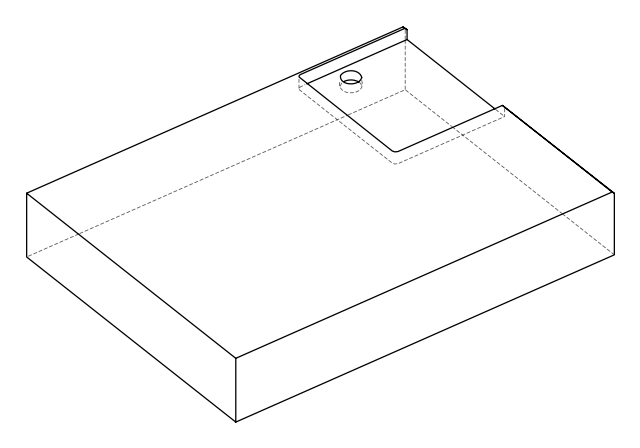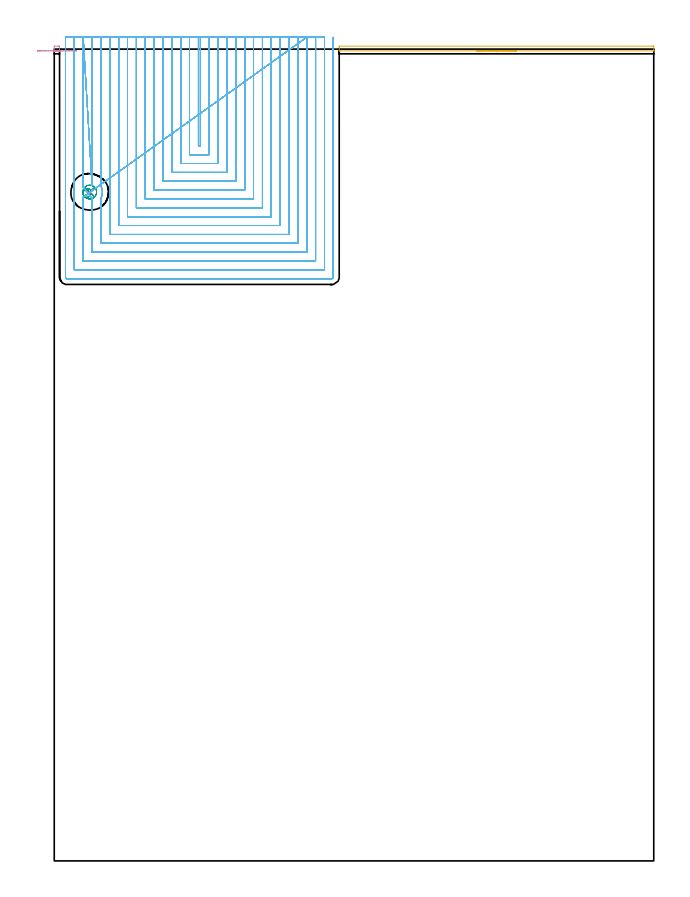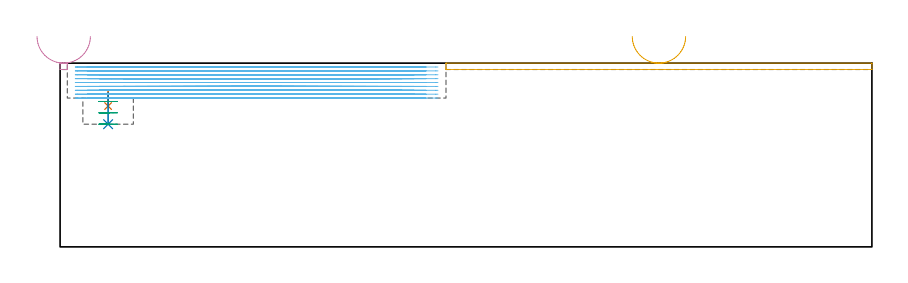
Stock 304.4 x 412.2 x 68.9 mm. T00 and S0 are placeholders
(PLAN: 6 operations, 4 tool changes, 111.7 min)
(1 SPOT_DRILL | STEP1POCKET | NXT0321_9005460120000 | 0.05 min | 1658 mm3)
(2 DRILL_BLIND_HOLE_INTO_CENTER | STEP1POCKET | NXT0301_128 | 0.05 min | 801 mm3)
(3 MILL_ROUGH_BLIND_HOLE_CONTOUR | STEP1POCKET | UGT0201_129 | Spiral | 0.43 min | 3958 mm3)
(4 AREA_MILL | FG_CHAMFER_SURFACE | UGT0205_001 | 0.17 min | 13 mm3)
(5 AREA_MILL_1 | FG_CHAMFER_SURFACE_1 | UGT0205_001 | 1.43 min | 464 mm3)
(6 MILL_SLOT | SLOT_PARTIAL_RECTANGULAR | UGT0201_124 | Follow Part, ap 1.5, ae 75% | 109.59 min | 218725 mm3)
(TOOL NXT0321_9005460120000 | NC Spot Drill, 142deg, 12mm, Carbide, Uncoated | D12 PA142 FL30 Z2)
(TOOL NXT0301_128 | Carbide Drill 12mm [861.1-1200-036A1-GP GC34] | D12 PA150 FL37.4 Z2)
(TOOL UGT0201_129 | Carbide End Mill 11.9 | D11.9 FL15 Z4)
(TOOL UGT0205_001 | Chamfer Mill 20 x 3 x 45 deg. | D20 FL50 Z2)
(TOOL UGT0201_124 | Carbide End Mill 6.0 | D6 FL15 Z4)
(OP 1 SPOT_DRILL)
G17 G21 G94 G90
T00 M6
G54
G17 G0 G90 X18. Y339.6 S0 M3
G43 Z78.9 H0
G94 G81 G98 Z52.8 F250. R58.8
G80
M5
M2
(OP 2 DRILL_BLIND_HOLE_INTO_CENTER)
G17 G21 G94 G90
T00 M6
G54
G17 G0 G90 X18. Y339.6 S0 M3
G43 Z78.9 H1
G94 G81 G98 Z46. F250. R57.8
G80
M5
M2
(OP 3 MILL_ROUGH_BLIND_HOLE_CONTOUR)
G17 G21 G94 G90
T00 M6
G54
G17 G0 G90 X18. Y339.6 S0 M3
G43 Z78.9 H0
Z54.533
G94 G3 X18.543 Y340.319 R0.565 F250.
X17.521 Y341.283 R1.372
X15.104 Y340.352 R2.339
X15.024 Y337.757 R2.349
X19.843 Y336.624 R3.5
X15.024 Y337.757 R-3.5
X17.433 Y337.191 R1.75
X18. Y339.6 R1.75
G0 Z50.267
G3 X18.543 Y340.319 R0.565
X17.521 Y341.283 R1.372
X15.104 Y340.352 R2.339
X15.024 Y337.757 R2.349
X19.843 Y336.624 R3.5
X15.024 Y337.757 R-3.5
X17.433 Y337.191 R1.75
X18. Y339.6 R1.75
G0 Z46.
G3 X18.543 Y340.319 R0.565
X17.521 Y341.283 R1.372
X15.104 Y340.352 R2.339
X15.024 Y337.757 R2.349
X19.843 Y336.624 R3.5
X15.024 Y337.757 R-3.5
X17.433 Y337.191 R1.75
X18. Y339.6 R1.75
G0 Z78.9
M5
M2
(OP 4 AREA_MILL)
G17 G21 G94 G90
T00 M6
G54
G17 G0 G90 X11.35 Y411.3 S1061 M3
G43 Z78.9 H0
G94 G1 X11.312 Z78.028 F250.
X11.198 Z77.163
X11.009 Z76.312
X10.747 Z75.48
X10.413 Z74.674
X10.01 Z73.9
X9.542 Z73.164
X9.01 Z72.472
X8.421 Z71.829
X7.778 Z71.24
X7.086 Z70.708
X6.35 Z70.24
X5.576 Z69.837
X4.77 Z69.503
X3.938 Z69.241
X3.086 Z69.052
X2.222 Z68.938
X1.35 Z68.9
X0.026
X0.01 Y411.305 Z68.893
X0. Y411.339 Z68.86
X0.001 Y413.692 Z66.507
X0.026 Y413.7 Z66.5
X2.233
X2.509 Y413.698 Z66.502
X2.674 Y413.695 Z66.505
X2.699 Y413.692 Z66.507
X2.7 Y411.627 Z68.571
X2.698 Y411.336 Z68.863
X2.69 Y411.305 Z68.893
X2.674 Y411.3 Z68.9
X1.35
X0.478 Z68.938
X-0.386 Z69.052
X-1.238 Z69.241
X-2.07 Z69.503
X-2.876 Z69.837
X-3.65 Z70.24
X-4.386 Z70.708
X-5.078 Z71.24
X-5.721 Z71.829
X-6.31 Z72.472
X-6.842 Z73.164
X-7.31 Z73.9
X-7.713 Z74.674
X-8.047 Z75.48
X-8.309 Z76.312
X-8.498 Z77.164
X-8.612 Z78.028
X-8.65 Z78.9
M5
M2
(OP 5 AREA_MILL_1)
G17 G21 G94 G90
T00 M6
G54
G17 G0 G90 X234.55 Y411.3 S1061 M3
G43 Z78.9 H0
G94 G1 X234.512 Z78.028 F250.
X234.398 Z77.163
X234.209 Z76.312
X233.947 Z75.48
X233.613 Z74.674
X233.21 Z73.9
X232.741 Z73.164
X232.21 Z72.472
X231.621 Z71.829
X230.978 Z71.239
X230.286 Z70.708
X229.55 Z70.24
X228.776 Z69.837
X227.97 Z69.503
X227.138 Z69.241
X226.286 Z69.052
X225.422 Z68.938
X224.55 Z68.9
X144.835
X144.71 Y411.303 Z68.888
X144.702 Y411.398 Z68.794
X144.7 Y411.499 Z68.7
Y412.843 Z67.356
Y413.373 Z66.823
Y413.637 Z66.56
X144.703 Y413.691 Z66.506
X144.835 Y413.7 Z66.5
X303.987
X304.265 Y413.697 Z66.503
X304.397 Y413.691 Z66.506
X304.4 Y413.637 Z66.56
Y411.499 Z68.7
X304.398 Y411.398 Z68.794
X304.39 Y411.303 Z68.888
X304.265 Y411.3 Z68.9
X224.55
X223.678 Z68.938
X222.813 Z69.052
X221.962 Z69.241
X221.13 Z69.503
X220.324 Z69.837
X219.55 Z70.24
X218.814 Z70.708
X218.122 Z71.239
X217.479 Z71.829
X216.89 Z72.472
X216.358 Z73.164
X215.89 Z73.9
X215.487 Z74.674
X215.153 Z75.48
X214.891 Z76.312
X214.702 Z77.163
X214.588 Z78.028
X214.55 Z78.9
M5
M2
(OP 6 MILL_SLOT)
G17 G21 G94 G90
T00 M6
G54
G17 G0 G90 X73.2 Y418.2 S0 M3
G43 Z78.9 H0
Z67.444
G94 G1 Y415.2 F250.
Y363.1 F500.
X74.2
Y415.2
Y418.2 F250.
X68.7
Y415.2
Y358.6 F500.
X78.7
Y415.2
Y418.2 F250.
X64.2
Y415.2
Y354.1 F500.
X83.2
Y415.2
Y418.2 F250.
X59.7
Y415.2
Y349.6 F500.
X87.7
Y415.2
Y418.2 F250.
X55.2
Y415.2
Y345.1 F500.
X92.2
Y415.2
Y418.2 F250.
X50.7
Y415.2
Y340.6 F500.
X96.7
Y415.2
Y418.2 F250.
X46.2
Y415.2
Y336.1 F500.
X101.2
Y415.2
Y418.2 F250.
X41.7
Y415.2
Y331.6 F500.
X105.7
Y415.2
Y418.2 F250.
X37.2
Y415.2
Y327.1 F500.
X110.2
Y415.2
Y418.2 F250.
X32.7
Y415.2
Y322.6 F500.
X114.7
Y415.2
Y418.2 F250.
X28.2
Y415.2
Y318.1 F500.
X119.2
Y415.2
Y418.2 F250.
X23.7
Y415.2
Y342.617 F500.
X23.857 Y342.269
X24.021 Y341.905
X24.216 Y341.361
X24.318 Y340.847
X24.335 Y340.746
X24.422 Y340.205
X24.458 Y339.712
X24.424 Y339.149
X24.36 Y338.518
X24.254 Y337.974
X23.82 Y336.805
X23.7 Y336.56
Y313.6
X123.7
Y415.2
Y418.2 F250.
X19.2
Y415.2
Y345.943 F500.
Y342.943 F250.
X14.7 Y418.2 F500.
Y415.2 F250.
Y345.152 F500.
Y342.152 F250.
X19.2 Y336.275 F500.
Y333.275 F250.
Y309.1 F500.
X128.2
Y415.2
Y418.2 F250.
X14.7 Y337.051 F500.
Y334.051 F250.
Y304.6 F500.
X132.7
Y415.2
Y418.2 F250.
X10.2
Y415.2
Y300.1 F500.
X137.2
Y415.2
Y418.2 F250.
X5.7
Y415.2
Y296.4 F500.
G3 X6.5 Y295.6 R0.8
G1 X140.9
G3 X141.7 Y296.4 R0.8
G1 Y415.2
Y418.2 F250.
G0 X73.2 Z65.989
G1 Y415.2
Y363.1 F500.
X74.2
Y415.2
Y418.2 F250.
X68.7
Y415.2
Y358.6 F500.
X78.7
Y415.2
Y418.2 F250.
X64.2
Y415.2
Y354.1 F500.
X83.2
Y415.2
Y418.2 F250.
X59.7
Y415.2
Y349.6 F500.
X87.7
Y415.2
Y418.2 F250.
X55.2
Y415.2
Y345.1 F500.
X92.2
Y415.2
Y418.2 F250.
X50.7
Y415.2
Y340.6 F500.
X96.7
Y415.2
Y418.2 F250.
X46.2
Y415.2
Y336.1 F500.
X101.2
Y415.2
Y418.2 F250.
X41.7
Y415.2
Y331.6 F500.
X105.7
Y415.2
Y418.2 F250.
X37.2
Y415.2
Y327.1 F500.
X110.2
Y415.2
Y418.2 F250.
X32.7
Y415.2
Y322.6 F500.
X114.7
Y415.2
Y418.2 F250.
X28.2
Y415.2
Y318.1 F500.
X119.2
Y415.2
Y418.2 F250.
X23.7
Y415.2
Y342.616 F500.
X24.021 Y341.905
X24.216 Y341.361
X24.318 Y340.847
X24.422 Y340.205
X24.458 Y339.712
X24.424 Y339.149
X24.36 Y338.518
X24.254 Y337.975
X24.064 Y337.438
X23.821 Y336.808
X23.7 Y336.561
Y313.6
X123.7
Y415.2
Y418.2 F250.
X19.2
Y415.2
Y345.943 F500.
Y342.943 F250.
X14.7 Y418.2 F500.
Y415.2 F250.
Y345.152 F500.
Y342.152 F250.
X19.2 Y336.275 F500.
Y333.275 F250.
Y309.1 F500.
X128.2
Y415.2
Y418.2 F250.
X14.7 Y337.051 F500.
Y334.051 F250.
Y304.6 F500.
X132.7
Y415.2
Y418.2 F250.
X10.2
Y415.2
Y300.1 F500.
X137.2
Y415.2
Y418.2 F250.
X5.7
Y415.2
Y296.4 F500.
G3 X6.5 Y295.6 R0.8
G1 X140.9
G3 X141.7 Y296.4 R0.8
G1 Y415.2
Y418.2 F250.
G0 X73.2 Z64.533
G1 Y415.2
Y363.1 F500.
X74.2
Y415.2
Y418.2 F250.
X68.7
Y415.2
Y358.6 F500.
X78.7
Y415.2
Y418.2 F250.
X64.2
Y415.2
Y354.1 F500.
X83.2
Y415.2
Y418.2 F250.
X59.7
Y415.2
Y349.6 F500.
X87.7
Y415.2
Y418.2 F250.
X55.2
Y415.2
Y345.1 F500.
X92.2
Y415.2
Y418.2 F250.
X50.7
Y415.2
Y340.6 F500.
X96.7
Y415.2
Y418.2 F250.
X46.2
Y415.2
Y336.1 F500.
X101.2
Y415.2
Y418.2 F250.
X41.7
Y415.2
Y331.6 F500.
X105.7
Y415.2
Y418.2 F250.
X37.2
Y415.2
Y327.1 F500.
X110.2
Y415.2
Y418.2 F250.
X32.7
Y415.2
Y322.6 F500.
X114.7
Y415.2
Y418.2 F250.
X28.2
Y415.2
Y318.1 F500.
X119.2
Y415.2
Y418.2 F250.
X23.7
Y415.2
Y342.616 F500.
X24.021 Y341.905
X24.216 Y341.361
X24.318 Y340.847
X24.422 Y340.205
X24.458 Y339.712
X24.424 Y339.149
X24.36 Y338.518
X24.254 Y337.975
X24.064 Y337.438
X23.821 Y336.808
X23.7 Y336.561
Y313.6
X123.7
Y415.2
Y418.2 F250.
X19.2
Y415.2
Y345.943 F500.
Y342.943 F250.
X14.7 Y418.2 F500.
Y415.2 F250.
Y345.152 F500.
Y342.152 F250.
X19.2 Y336.275 F500.
Y333.275 F250.
Y309.1 F500.
X128.2
Y415.2
Y418.2 F250.
X14.7 Y337.051 F500.
Y334.051 F250.
Y304.6 F500.
X132.7
Y415.2
Y418.2 F250.
X10.2
Y415.2
Y300.1 F500.
X137.2
Y415.2
Y418.2 F250.
X5.7
Y415.2
Y296.4 F500.
G3 X6.5 Y295.6 R0.8
G1 X140.9
G3 X141.7 Y296.4 R0.8
G1 Y415.2
Y418.2 F250.
G0 X73.2 Z63.078
G1 Y415.2
Y363.1 F500.
X74.2
Y415.2
Y418.2 F250.
X68.7
Y415.2
Y358.6 F500.
X78.7
Y415.2
Y418.2 F250.
X64.2
Y415.2
Y354.1 F500.
X83.2
Y415.2
Y418.2 F250.
X59.7
Y415.2
Y349.6 F500.
X87.7
Y415.2
Y418.2 F250.
X55.2
Y415.2
Y345.1 F500.
X92.2
Y415.2
Y418.2 F250.
X50.7
Y415.2
Y340.6 F500.
X96.7
Y415.2
Y418.2 F250.
X46.2
Y415.2
Y336.1 F500.
X101.2
Y415.2
Y418.2 F250.
X41.7
Y415.2
Y331.6 F500.
X105.7
Y415.2
Y418.2 F250.
X37.2
Y415.2
Y327.1 F500.
X110.2
Y415.2
Y418.2 F250.
X32.7
Y415.2
Y322.6 F500.
X114.7
Y415.2
Y418.2 F250.
X28.2
Y415.2
Y318.1 F500.
X119.2
Y415.2
Y418.2 F250.
X23.7
Y415.2
Y342.617 F500.
X24.021 Y341.905
X24.216 Y341.361
X24.318 Y340.847
X24.422 Y340.205
X24.458 Y339.712
X24.424 Y339.149
X24.36 Y338.518
X24.254 Y337.974
X24.076 Y337.469
X23.82 Y336.805
X23.7 Y336.56
Y313.6
X123.7
Y415.2
Y418.2 F250.
X19.2
Y415.2
Y345.943 F500.
Y342.943 F250.
X14.7 Y418.2 F500.
Y415.2 F250.
Y345.152 F500.
Y342.152 F250.
X19.2 Y336.275 F500.
Y333.275 F250.
Y309.1 F500.
X128.2
Y415.2
Y418.2 F250.
X14.7 Y337.051 F500.
Y334.051 F250.
Y304.6 F500.
X132.7
Y415.2
Y418.2 F250.
X10.2
Y415.2
Y300.1 F500.
X137.2
Y415.2
Y418.2 F250.
X5.7
Y415.2
Y296.4 F500.
G3 X6.5 Y295.6 R0.8
G1 X140.9
G3 X141.7 Y296.4 R0.8
G1 Y415.2
Y418.2 F250.
G0 X73.2 Z61.622
G1 Y415.2
Y363.1 F500.
X74.2
Y415.2
Y418.2 F250.
X68.7
Y415.2
Y358.6 F500.
X78.7
Y415.2
Y418.2 F250.
X64.2
Y415.2
Y354.1 F500.
X83.2
Y415.2
Y418.2 F250.
X59.7
Y415.2
Y349.6 F500.
X87.7
Y415.2
Y418.2 F250.
X55.2
Y415.2
Y345.1 F500.
X92.2
Y415.2
Y418.2 F250.
X50.7
Y415.2
Y340.6 F500.
X96.7
Y415.2
Y418.2 F250.
X46.2
Y415.2
Y336.1 F500.
X101.2
Y415.2
Y418.2 F250.
X41.7
Y415.2
Y331.6 F500.
X105.7
Y415.2
Y418.2 F250.
X37.2
Y415.2
Y327.1 F500.
X110.2
Y415.2
Y418.2 F250.
X32.7
Y415.2
Y322.6 F500.
X114.7
Y415.2
Y418.2 F250.
X28.2
Y415.2
Y318.1 F500.
X119.2
Y415.2
Y418.2 F250.
X23.7
Y415.2
Y342.617 F500.
X24.021 Y341.905
X24.216 Y341.361
X24.318 Y340.847
X24.422 Y340.205
X24.458 Y339.712
X24.424 Y339.149
X24.36 Y338.518
X24.254 Y337.974
X24.076 Y337.469
X23.82 Y336.805
X23.7 Y336.56
Y313.6
X123.7
Y415.2
Y418.2 F250.
X19.2
Y415.2
Y345.943 F500.
Y342.943 F250.
X14.7 Y418.2 F500.
Y415.2 F250.
Y345.152 F500.
Y342.152 F250.
X19.2 Y336.275 F500.
Y333.275 F250.
Y309.1 F500.
X128.2
Y415.2
Y418.2 F250.
X14.7 Y337.051 F500.
Y334.051 F250.
Y304.6 F500.
X132.7
Y415.2
Y418.2 F250.
X10.2
Y415.2
Y300.1 F500.
X137.2
Y415.2
Y418.2 F250.
X5.7
Y415.2
Y296.4 F500.
G3 X6.5 Y295.6 R0.8
G1 X140.9
G3 X141.7 Y296.4 R0.8
G1 Y415.2
Y418.2 F250.
G0 X73.2 Z60.167
G1 Y415.2
Y363.1 F500.
X74.2
Y415.2
Y418.2 F250.
X68.7
Y415.2
Y358.6 F500.
X78.7
Y415.2
Y418.2 F250.
X64.2
Y415.2
Y354.1 F500.
X83.2
Y415.2
Y418.2 F250.
X59.7
Y415.2
Y349.6 F500.
X87.7
Y415.2
Y418.2 F250.
X55.2
Y415.2
Y345.1 F500.
X92.2
Y415.2
Y418.2 F250.
X50.7
Y415.2
Y340.6 F500.
X96.7
Y415.2
Y418.2 F250.
X46.2
Y415.2
Y336.1 F500.
X101.2
Y415.2
Y418.2 F250.
X41.7
Y415.2
Y331.6 F500.
X105.7
Y415.2
Y418.2 F250.
X37.2
Y415.2
Y327.1 F500.
X110.2
Y415.2
Y418.2 F250.
X32.7
Y415.2
Y322.6 F500.
X114.7
Y415.2
Y418.2 F250.
X28.2
Y415.2
Y318.1 F500.
X119.2
Y415.2
Y418.2 F250.
X23.7
Y415.2
Y342.617 F500.
X24.021 Y341.905
X24.216 Y341.361
X24.318 Y340.847
X24.422 Y340.205
X24.458 Y339.712
X24.424 Y339.149
X24.36 Y338.518
X24.254 Y337.974
X24.076 Y337.469
X23.82 Y336.805
X23.7 Y336.56
Y313.6
X123.7
Y415.2
Y418.2 F250.
X19.2
Y415.2
Y345.943 F500.
Y342.943 F250.
X14.7 Y418.2 F500.
Y415.2 F250.
Y345.152 F500.
Y342.152 F250.
X19.2 Y336.275 F500.
Y333.275 F250.
Y309.1 F500.
X128.2
Y415.2
Y418.2 F250.
X14.7 Y337.051 F500.
Y334.051 F250.
Y304.6 F500.
X132.7
Y415.2
Y418.2 F250.
X10.2
Y415.2
Y300.1 F500.
X137.2
Y415.2
Y418.2 F250.
X5.7
Y415.2
Y296.4 F500.
G3 X6.5 Y295.6 R0.8
G1 X140.9
G3 X141.7 Y296.4 R0.8
G1 Y415.2
Y418.2 F250.
G0 X73.2 Z58.711
G1 Y415.2
Y363.1 F500.
X74.2
Y415.2
Y418.2 F250.
X68.7
Y415.2
Y358.6 F500.
X78.7
Y415.2
Y418.2 F250.
X64.2
Y415.2
Y354.1 F500.
X83.2
Y415.2
Y418.2 F250.
X59.7
Y415.2
Y349.6 F500.
X87.7
Y415.2
Y418.2 F250.
X55.2
Y415.2
Y345.1 F500.
X92.2
Y415.2
Y418.2 F250.
X50.7
Y415.2
Y340.6 F500.
X96.7
Y415.2
Y418.2 F250.
X46.2
Y415.2
Y336.1 F500.
X101.2
Y415.2
Y418.2 F250.
X41.7
Y415.2
Y331.6 F500.
X105.7
Y415.2
Y418.2 F250.
X37.2
Y415.2
Y327.1 F500.
X110.2
Y415.2
Y418.2 F250.
X32.7
Y415.2
Y322.6 F500.
X114.7
Y415.2
Y418.2 F250.
X28.2
Y415.2
Y318.1 F500.
X119.2
Y415.2
Y418.2 F250.
X23.7
Y415.2
Y342.617 F500.
X24.021 Y341.905
X24.216 Y341.361
X24.318 Y340.847
X24.422 Y340.205
X24.458 Y339.712
X24.424 Y339.149
X24.36 Y338.518
X24.254 Y337.974
X24.076 Y337.469
X23.82 Y336.805
X23.7 Y336.56
Y313.6
X123.7
Y415.2
Y418.2 F250.
X19.2
Y415.2
Y345.943 F500.
Y342.943 F250.
X14.7 Y418.2 F500.
Y415.2 F250.
Y345.152 F500.
Y342.152 F250.
X19.2 Y336.275 F500.
Y333.275 F250.
Y309.1 F500.
X128.2
Y415.2
Y418.2 F250.
X14.7 Y337.051 F500.
Y334.051 F250.
Y304.6 F500.
X132.7
Y415.2
Y418.2 F250.
X10.2
Y415.2
Y300.1 F500.
X137.2
Y415.2
Y418.2 F250.
X5.7
Y415.2
Y296.4 F500.
G3 X6.5 Y295.6 R0.8
G1 X140.9
G3 X141.7 Y296.4 R0.8
G1 Y415.2
Y418.2 F250.
G0 X73.2 Z57.256
G1 Y415.2
Y363.1 F500.
X74.2
Y415.2
Y418.2 F250.
X68.7
Y415.2
Y358.6 F500.
X78.7
Y415.2
Y418.2 F250.
X64.2
Y415.2
Y354.1 F500.
X83.2
Y415.2
Y418.2 F250.
X59.7
Y415.2
Y349.6 F500.
X87.7
Y415.2
Y418.2 F250.
X55.2
Y415.2
Y345.1 F500.
X92.2
Y415.2
Y418.2 F250.
X50.7
Y415.2
Y340.6 F500.
X96.7
Y415.2
Y418.2 F250.
X46.2
Y415.2
Y336.1 F500.
X101.2
Y415.2
Y418.2 F250.
X41.7
Y415.2
Y331.6 F500.
X105.7
Y415.2
Y418.2 F250.
X37.2
Y415.2
Y327.1 F500.
X110.2
Y415.2
Y418.2 F250.
X32.7
Y415.2
Y322.6 F500.
X114.7
Y415.2
Y418.2 F250.
X28.2
Y415.2
Y318.1 F500.
X119.2
Y415.2
Y418.2 F250.
X23.7
Y415.2
Y342.617 F500.
X24.021 Y341.905
X24.216 Y341.361
X24.318 Y340.847
X24.422 Y340.205
X24.458 Y339.712
X24.424 Y339.149
X24.36 Y338.518
X24.254 Y337.974
X24.076 Y337.469
X23.82 Y336.805
X23.7 Y336.56
Y313.6
X123.7
Y415.2
Y418.2 F250.
X19.2
Y415.2
Y345.943 F500.
Y342.943 F250.
X14.7 Y418.2 F500.
Y415.2 F250.
Y345.152 F500.
Y342.152 F250.
X19.2 Y336.275 F500.
Y333.275 F250.
Y309.1 F500.
X128.2
Y415.2
Y418.2 F250.
X14.7 Y337.051 F500.
Y334.051 F250.
Y304.6 F500.
X132.7
Y415.2
Y418.2 F250.
X10.2
Y415.2
Y300.1 F500.
X137.2
Y415.2
Y418.2 F250.
X5.7
Y415.2
Y296.4 F500.
G3 X6.5 Y295.6 R0.8
G1 X140.9
G3 X141.7 Y296.4 R0.8
G1 Y415.2
Y418.2 F250.
G0 X73.2 Z55.8
G1 Y415.2
Y363.1 F500.
X74.2
Y415.2
Y418.2 F250.
X68.7
Y415.2
Y358.6 F500.
X78.7
Y415.2
Y418.2 F250.
X64.2
Y415.2
Y354.1 F500.
X83.2
Y415.2
Y418.2 F250.
X59.7
Y415.2
Y349.6 F500.
X87.7
Y415.2
Y418.2 F250.
X55.2
Y415.2
Y345.1 F500.
X92.2
Y415.2
Y418.2 F250.
X50.7
Y415.2
Y340.6 F500.
X96.7
Y415.2
Y418.2 F250.
X46.2
Y415.2
Y336.1 F500.
X101.2
Y415.2
Y418.2 F250.
X41.7
Y415.2
Y331.6 F500.
X105.7
Y415.2
Y418.2 F250.
X37.2
Y415.2
Y327.1 F500.
X110.2
Y415.2
Y418.2 F250.
X32.7
Y415.2
Y322.6 F500.
X114.7
Y415.2
Y418.2 F250.
X28.2
Y415.2
Y318.1 F500.
X119.2
Y415.2
Y418.2 F250.
X23.7
Y415.2
Y342.617 F500.
X24.021 Y341.905
X24.216 Y341.361
X24.318 Y340.847
X24.422 Y340.205
X24.458 Y339.712
X24.424 Y339.149
X24.36 Y338.518
X24.254 Y337.974
X24.076 Y337.469
X23.82 Y336.805
X23.7 Y336.56
Y313.6
X123.7
Y415.2
Y418.2 F250.
X19.2
Y415.2
Y345.943 F500.
Y342.943 F250.
X14.7 Y418.2 F500.
Y415.2 F250.
Y345.152 F500.
Y342.152 F250.
X19.2 Y336.275 F500.
Y333.275 F250.
Y309.1 F500.
X128.2
Y415.2
Y418.2 F250.
X14.7 Y337.051 F500.
Y334.051 F250.
Y304.6 F500.
X132.7
Y415.2
Y418.2 F250.
X10.2
Y415.2
Y300.1 F500.
X137.2
Y415.2
Y418.2 F250.
X5.7
Y415.2
Y296.4 F500.
G3 X6.5 Y295.6 R0.8
G1 X140.9
G3 X141.7 Y296.4 R0.8
G1 Y415.2
Y418.2 F250.
G0 Z78.9
M5
M2
